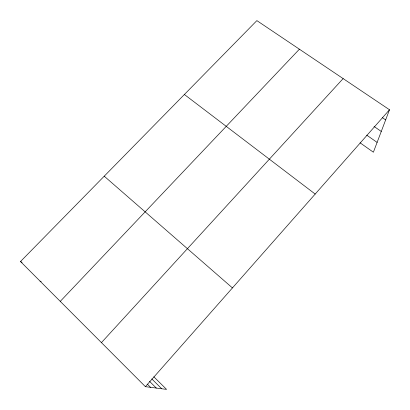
<?xml version="1.0" encoding="UTF-8"?>
<svg xmlns="http://www.w3.org/2000/svg" width="410" height="410" viewBox="0 0 410 410"><rect width="100%" height="100%" fill="white"/><g stroke="black" fill="none" stroke-linecap="round" stroke-linejoin="round"><path stroke-width="0.61" d="M153.806 376.78L166.562 389.382L145.401 386.666L20.5 261.534L256.87 20.618L389.5 109.757L373.387 152.218L360.072 142.813M145.401 386.666L389.5 109.757M101.434 342.616L343.129 78.592M60.265 301.37L299.397 49.2M40.062 281.132L41.195 281.716M20.5 261.534L22.099 262.415M382.484 117.747L385.651 119.899M374.033 126.459L381.269 131.446M366.719 135.141L377.113 142.398M184.387 94.495L315.188 194.058M104.227 176.197L232.449 287.917M151.797 378.912L161.735 388.762M149.553 381.351L156.302 388.065M147.38 384.18L150.526 387.322"/></g></svg>
